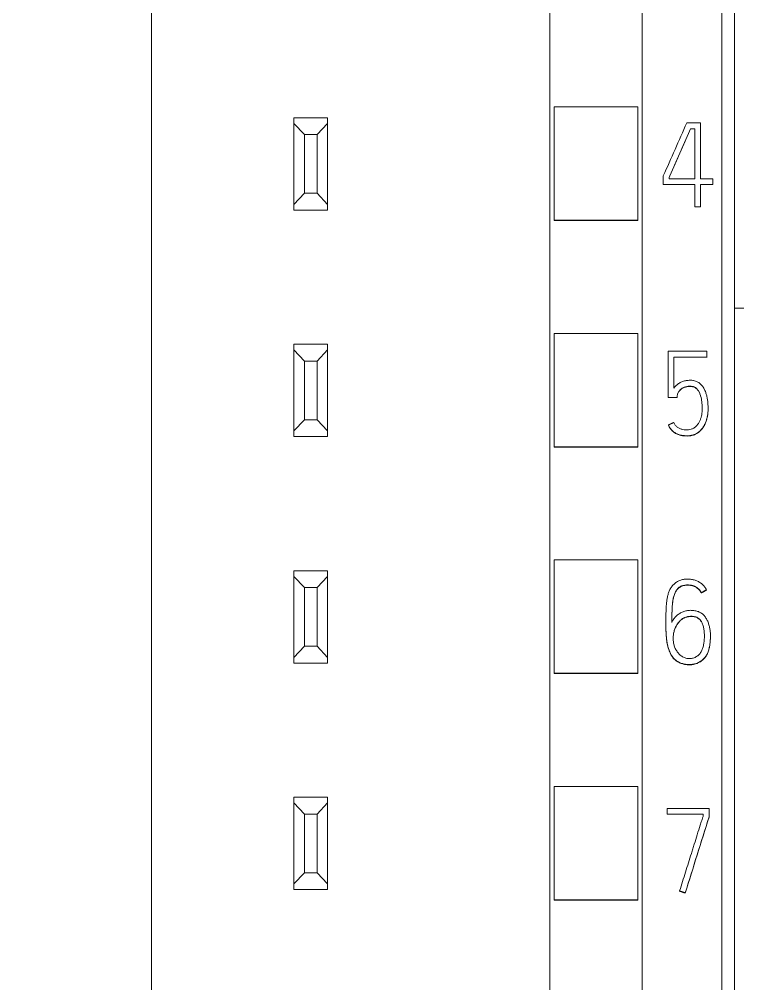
# Model space of a CAD drawing. Header units: millimetres. Extents: x 41350 to 54029, y 25852 to 34717.
# Drawn here: x 46964.97 to 46982.1, y 33455.45 to 33478.45 of the extents above; entities that cross this region are included whole.
import ezdxf

# ---------------------------------------------------------------- set-up
doc = ezdxf.new("R2010")
doc.units = ezdxf.units.MM
doc.set_wipeout_variables(frame=1)
doc.layers.add('! NO PLOT !', color=7, linetype='Continuous', true_color=0xff75dd, plot=False)
doc.layers.add('004-PI-DIN Šina', color=3, linetype='Continuous')
doc.layers.add('SI-ORMAR-Oprema', color=30, linetype='Continuous', lineweight=5)

# ---------------------------------------------------------------- blocks, each defined once
blk = doc.blocks.new('*U554')
at = {"layer": '004-PI-DIN Šina'}
for p, q in [((-146.3, -23.3), (-146.3, 15.7)), ((-214.3, -25.3), (-148.3, -25.3))]:
    blk.add_line(p, q, dxfattribs=at)
blk.add_arc((-148.3, -23.3), 2, 270, 0, dxfattribs=at)
blk = doc.blocks.new('6ES7521-1BL00-0AB0')
at = {"layer": 'SI-ORMAR-Oprema'}
for p, q in [((-29.725, -3.719), (-29.725, -41.071)), ((-18.125, -7.528), (-18.125, -41.098)), ((-26.525, -7.846), (-26.525, -37.796)), ((-22.175, -37.796), (-22.175, -7.846)), ((-25.6, -21.659), (-25.6, -20.684)), ((-25.6, -20.684), (-24.9, -20.684)), ((-24.9, -20.684), (-24.9, -21.659)), ((-23.8, -21.659), (-23.8, -20.684)), ((-23.8, -20.684), (-23.1, -20.684)), ((-23.1, -20.684), (-23.1, -21.659)), ((-24.9, -21.659), (-25.6, -21.659)), ((-23.1, -21.659), (-23.8, -21.659)), ((-25.6, -23.159), (-25.6, -22.184)), ((-25.6, -22.184), (-24.9, -22.184)), ((-24.9, -22.184), (-24.9, -23.159)), ((-23.8, -22.184), (-23.1, -22.184)), ((-23.8, -23.159), (-23.8, -22.184)), ((-23.1, -22.184), (-23.1, -23.159)), ((-24.9, -23.159), (-25.6, -23.159)), ((-23.1, -23.159), (-23.8, -23.159)), ((-25.6, -24.659), (-25.6, -23.684)), ((-25.6, -23.684), (-24.9, -23.684)), ((-24.9, -23.684), (-24.9, -24.659)), ((-23.8, -24.659), (-23.8, -23.684)), ((-23.8, -23.684), (-23.1, -23.684)), ((-23.1, -23.684), (-23.1, -24.659)), ((-24.9, -24.659), (-25.6, -24.659)), ((-23.1, -24.659), (-23.8, -24.659)), ((-25.6, -26.159), (-25.6, -25.184)), ((-25.6, -25.184), (-24.9, -25.184)), ((-24.9, -25.184), (-24.9, -26.159)), ((-23.8, -25.184), (-23.1, -25.184)), ((-23.8, -26.159), (-23.8, -25.184)), ((-23.1, -25.184), (-23.1, -26.159)), ((-24.9, -26.159), (-25.6, -26.159)), ((-23.1, -26.159), (-23.8, -26.159)), ((-25.6, -27.659), (-25.6, -26.684)), ((-25.6, -26.684), (-24.9, -26.684)), ((-24.9, -26.684), (-24.9, -27.659)), ((-23.8, -27.659), (-23.8, -26.684)), ((-23.8, -26.684), (-23.1, -26.684)), ((-23.1, -26.684), (-23.1, -27.659)), ((-24.9, -27.659), (-25.6, -27.659)), ((-23.1, -27.659), (-23.8, -27.659)), ((-25.6, -29.159), (-25.6, -28.184)), ((-25.6, -28.184), (-24.9, -28.184)), ((-24.9, -28.184), (-24.9, -29.159)), ((-23.8, -29.159), (-23.8, -28.184)), ((-23.8, -28.184), (-23.1, -28.184)), ((-23.1, -28.184), (-23.1, -29.159)), ((-24.9, -29.159), (-25.6, -29.159)), ((-23.1, -29.159), (-23.8, -29.159)), ((-25.6, -29.684), (-24.9, -29.684)), ((-25.6, -30.659), (-25.6, -29.684)), ((-24.9, -29.684), (-24.9, -30.659)), ((-23.8, -30.659), (-23.8, -29.684)), ((-23.8, -29.684), (-23.1, -29.684)), ((-23.1, -29.684), (-23.1, -30.659)), ((-24.9, -30.659), (-25.6, -30.659)), ((-23.1, -30.659), (-23.8, -30.659)), ((-25.6, -32.159), (-25.6, -31.184)), ((-25.6, -31.184), (-24.9, -31.184)), ((-24.9, -31.184), (-24.9, -32.159)), ((-23.8, -31.184), (-23.1, -31.184)), ((-23.8, -32.159), (-23.8, -31.184)), ((-23.1, -31.184), (-23.1, -32.159)), ((-24.9, -32.159), (-25.6, -32.159)), ((-23.1, -32.159), (-23.8, -32.159)), ((-25.6, -33.659), (-25.6, -32.684)), ((-25.6, -32.684), (-24.9, -32.684)), ((-24.9, -32.684), (-24.9, -33.659)), ((-23.8, -33.659), (-23.8, -32.684)), ((-23.8, -32.684), (-23.1, -32.684)), ((-23.1, -32.684), (-23.1, -33.659)), ((-24.9, -33.659), (-25.6, -33.659)), ((-23.1, -33.659), (-23.8, -33.659)), ((-25.6, -35.159), (-25.6, -34.184)), ((-25.6, -34.184), (-24.9, -34.184)), ((-24.9, -34.184), (-24.9, -35.159)), ((-23.8, -34.184), (-23.1, -34.184)), ((-23.8, -35.159), (-23.8, -34.184)), ((-23.1, -34.184), (-23.1, -35.159)), ((-24.9, -35.159), (-25.6, -35.159)), ((-23.1, -35.159), (-23.8, -35.159)), ((-25.6, -36.659), (-25.6, -35.684)), ((-25.6, -35.684), (-24.9, -35.684)), ((-24.9, -35.684), (-24.9, -36.659)), ((-23.8, -36.659), (-23.8, -35.684)), ((-23.8, -35.684), (-23.1, -35.684)), ((-23.1, -35.684), (-23.1, -36.659)), ((-24.9, -36.659), (-25.6, -36.659)), ((-23.1, -36.659), (-23.8, -36.659)), ((-26.525, -37.796), (-22.175, -37.796)), ((-20.774, -39.671), (-20.774, -38.086)), ((-20.774, -38.086), (-18.125, -38.086)), ((-20.774, -39.671), (-18.125, -39.671)), ((-20.774, -41.077), (-20.774, -39.671)), ((-29.725, -41.071), (-29.725, -41.131)), ((-20.774, -41.071), (-29.725, -41.071)), ((-29.725, -41.131), (-29.725, -42.471)), ((-20.774, -41.077), (-18.125, -41.077)), ((-24.399, -42.471), (-24.399, -42.584)), ((-24.107, -42.571), (-24.107, -42.471)), ((-23.819, -42.571), (-23.819, -42.471)), ((-23.738, -42.584), (-23.738, -42.471)), ((-23.534, -42.571), (-23.534, -42.471)), ((-23.006, -42.571), (-23.006, -42.471)), ((-22.985, -42.571), (-22.985, -42.471)), ((-22.821, -42.471), (-22.821, -42.584)), ((-22.272, -42.571), (-22.272, -42.471)), ((-22.226, -42.584), (-22.226, -42.471)), ((-22.063, -42.571), (-22.063, -42.471)), ((-21.911, -42.471), (-21.911, -42.584)), ((-21.705, -42.571), (-21.705, -42.471)), ((-21.451, -42.571), (-21.451, -42.471)), ((-21.346, -42.571), (-21.346, -42.471)), ((-20.959, -42.571), (-20.959, -42.471)), ((-20.833, -42.584), (-20.833, -42.471)), ((-20.637, -42.571), (-20.637, -42.471)), ((-20.259, -42.571), (-20.259, -42.471)), ((-19.915, -42.571), (-19.915, -42.471)), ((-18.933, -42.571), (-18.933, -42.471)), ((-18.89, -42.584), (-18.89, -42.471)), ((-18.759, -42.571), (-18.759, -42.471)), ((-18.682, -42.571), (-18.682, -42.471)), ((-18.182, -42.571), (-18.182, -42.471)), ((-17.845, -42.571), (-17.845, -42.471)), ((-21.911, -42.571), (-21.705, -42.571)), ((-21.451, -42.571), (-21.705, -42.571)), ((-21.346, -42.571), (-21.451, -42.571)), ((-20.959, -42.571), (-21.346, -42.571)), ((-20.959, -42.571), (-20.833, -42.571)), ((-20.259, -42.571), (-20.637, -42.571)), ((-20.586, -42.584), (-20.586, -42.571)), ((-20.409, -42.571), (-20.409, -42.584)), ((-18.933, -42.571), (-19.915, -42.571)), ((-19.749, -42.584), (-19.749, -42.571)), ((-19.578, -42.571), (-19.578, -42.584)), ((-18.182, -42.571), (-18.682, -42.571)), ((-18.296, -42.571), (-18.296, -42.584)), ((-17.845, -42.571), (-18.182, -42.571)), ((-17.607, -42.584), (-17.607, -42.571))]:
    blk.add_line(p, q, dxfattribs=at)
for points, knots in [([(-23.825, -27.311), (-23.823, -27.311), (-23.821, -27.311), (-23.819, -27.311), (-23.855, -27.311), (-23.877, -27.311), (-23.969, -27.311), (-24.043, -27.311), (-24.107, -27.311), (-24.195, -27.311), (-24.265, -27.311), (-24.372, -27.311), (-24.399, -27.311), (-24.399, -27.311), (-24.376, -27.311), (-24.276, -27.311), (-24.189, -27.311), (-23.971, -27.311), (-23.892, -27.311), (-23.769, -27.311), (-23.738, -27.311), (-23.738, -27.311), (-23.78, -27.311), (-23.914, -27.311), (-23.97, -27.311), (-24.132, -27.311), (-24.212, -27.311), (-24.273, -27.311), (-24.261, -27.311), (-24.232, -27.311), (-24.12, -27.311), (-24.02, -27.311), (-23.87, -27.311), (-23.85, -27.311), (-23.825, -27.311)], [0, 0, 0, 0, 0.010991, 0.010991, 0.010991, 0.018587, 0.018587, 0.105127, 0.105127, 0.105127, 0.18587, 0.18587, 0.273503, 0.273503, 0.346938, 0.346938, 0.435628, 0.435628, 0.506463, 0.506463, 0.57745, 0.57745, 0.665184, 0.665184, 0.717801, 0.717801, 0.802348, 0.802348, 0.802348, 0.876554, 0.876554, 0.987962, 0.987962, 1, 1, 1, 1]), ([(-24.218, -27.311), (-24.178, -27.311), (-24.126, -27.311), (-23.999, -27.311), (-23.948, -27.311), (-23.909, -27.311), (-23.873, -27.311), (-23.855, -27.311), (-23.855, -27.311), (-23.874, -27.311), (-23.913, -27.311), (-23.951, -27.311), (-24.002, -27.311), (-24.129, -27.311), (-24.18, -27.311), (-24.257, -27.311), (-24.276, -27.311), (-24.276, -27.311), (-24.257, -27.311), (-24.218, -27.311)], [0, 0, 0, 0, 0.125796, 0.125796, 0.249003, 0.249003, 0.249003, 0.378129, 0.378129, 0.509197, 0.509197, 0.509197, 0.63137, 0.63137, 0.755597, 0.755597, 0.879854, 0.879854, 1, 1, 1, 1]), ([(-23.534, -27.311), (-23.534, -27.311), (-23.534, -27.311), (-23.534, -27.311), (-23.351, -27.311), (-23.168, -27.311), (-22.985, -27.311), (-22.985, -27.311), (-22.985, -27.311), (-22.985, -27.311), (-23.13, -27.311), (-23.274, -27.311), (-23.419, -27.311), (-23.419, -27.311), (-23.419, -27.311), (-23.419, -27.311), (-23.288, -27.311), (-23.157, -27.311), (-23.027, -27.311), (-23.027, -27.311), (-23.027, -27.311), (-23.027, -27.311), (-23.157, -27.311), (-23.288, -27.311), (-23.419, -27.311), (-23.419, -27.311), (-23.419, -27.311), (-23.419, -27.311), (-23.281, -27.311), (-23.144, -27.311), (-23.006, -27.311), (-23.006, -27.311), (-23.006, -27.311), (-23.006, -27.311), (-23.182, -27.311), (-23.358, -27.311), (-23.534, -27.311)], [0, 0, 0, 0, 0.21251, 0.21251, 0.21251, 0.329171, 0.329171, 0.329171, 0.349421, 0.349421, 0.349421, 0.441501, 0.441501, 0.441501, 0.5189, 0.5189, 0.5189, 0.602149, 0.602149, 0.602149, 0.622398, 0.622398, 0.622398, 0.705647, 0.705647, 0.705647, 0.780009, 0.780009, 0.780009, 0.867589, 0.867589, 0.867589, 0.887839, 0.887839, 0.887839, 1, 1, 1, 1]), ([(-22.797, -27.311), (-22.802, -27.311), (-22.807, -27.311), (-22.812, -27.311), (-22.718, -27.311), (-22.634, -27.311), (-22.459, -27.311), (-22.379, -27.311), (-22.257, -27.311), (-22.226, -27.311), (-22.226, -27.311), (-22.252, -27.311), (-22.326, -27.311), (-22.352, -27.311), (-22.38, -27.311), (-22.409, -27.311), (-22.45, -27.311), (-22.579, -27.311), (-22.629, -27.311), (-22.685, -27.311), (-22.699, -27.311), (-22.699, -27.311), (-22.68, -27.311), (-22.607, -27.311), (-22.562, -27.311), (-22.441, -27.311), (-22.37, -27.311), (-22.296, -27.311), (-22.288, -27.311), (-22.28, -27.311), (-22.272, -27.311), (-22.363, -27.311), (-22.442, -27.311), (-22.56, -27.311), (-22.607, -27.311), (-22.702, -27.311), (-22.74, -27.311), (-22.804, -27.311), (-22.821, -27.311), (-22.821, -27.311), (-22.796, -27.311), (-22.745, -27.311), (-22.725, -27.311), (-22.703, -27.311), (-22.653, -27.311), (-22.611, -27.311), (-22.471, -27.311), (-22.418, -27.311), (-22.393, -27.311), (-22.363, -27.311), (-22.348, -27.311), (-22.348, -27.311), (-22.366, -27.311), (-22.439, -27.311), (-22.489, -27.311), (-22.624, -27.311), (-22.706, -27.311), (-22.797, -27.311)], [0, 0, 0, 0, 0.016409, 0.016409, 0.016409, 0.058225, 0.058225, 0.111721, 0.111721, 0.167922, 0.167922, 0.218101, 0.218101, 0.238646, 0.238646, 0.238646, 0.267196, 0.267196, 0.3048, 0.3048, 0.342404, 0.342404, 0.386356, 0.386356, 0.429009, 0.429009, 0.484244, 0.484244, 0.484244, 0.508937, 0.508937, 0.508937, 0.565074, 0.565074, 0.607508, 0.607508, 0.654788, 0.654788, 0.718615, 0.718615, 0.789618, 0.789618, 0.789618, 0.810403, 0.810403, 0.831095, 0.831095, 0.860135, 0.860135, 0.860135, 0.891325, 0.891325, 0.924863, 0.924863, 0.960516, 0.960516, 1, 1, 1, 1]), ([(-21.974, -27.311), (-21.932, -27.311), (-21.89, -27.311), (-21.847, -27.311), (-21.703, -27.311), (-21.558, -27.311), (-21.413, -27.311), (-21.413, -27.311), (-21.413, -27.311), (-21.413, -27.311), (-21.63, -27.311), (-21.846, -27.311), (-22.063, -27.311), (-22.063, -27.311), (-22.063, -27.311), (-22.063, -27.311), (-21.886, -27.311), (-21.709, -27.311), (-21.532, -27.311), (-21.679, -27.311), (-21.827, -27.311), (-21.974, -27.311)], [0, 0, 0, 0, 0.036215, 0.036215, 0.036215, 0.322246, 0.322246, 0.322246, 0.349407, 0.349407, 0.349407, 0.534482, 0.534482, 0.534482, 0.561643, 0.561643, 0.561643, 0.712917, 0.712917, 0.712917, 1, 1, 1, 1]), ([(-21.169, -27.311), (-21.183, -27.311), (-21.197, -27.311), (-21.212, -27.311), (-21.125, -27.311), (-21.037, -27.311), (-20.851, -27.311), (-20.768, -27.311), (-20.703, -27.311), (-20.625, -27.311), (-20.586, -27.311), (-20.586, -27.311), (-20.617, -27.311), (-20.736, -27.311), (-20.813, -27.311), (-20.96, -27.311), (-21.012, -27.311), (-21.068, -27.311), (-21.064, -27.311), (-21.06, -27.311), (-21.056, -27.311), (-20.914, -27.311), (-20.771, -27.311), (-20.629, -27.311), (-20.629, -27.311), (-20.629, -27.311), (-20.629, -27.311), (-20.809, -27.311), (-20.989, -27.311), (-21.169, -27.311), (-21.174, -27.311), (-21.179, -27.311), (-21.184, -27.311), (-21.09, -27.311), (-21.005, -27.311), (-20.855, -27.311), (-20.798, -27.311), (-20.722, -27.311), (-20.703, -27.311), (-20.703, -27.311), (-20.725, -27.311), (-20.768, -27.311), (-20.815, -27.311), (-20.876, -27.311), (-21.021, -27.311), (-21.093, -27.311), (-21.169, -27.311)], [0, 0, 0, 0, 0.020196, 0.020196, 0.020196, 0.073566, 0.073566, 0.134214, 0.134214, 0.134214, 0.195453, 0.195453, 0.251514, 0.251514, 0.303335, 0.303335, 0.329668, 0.329668, 0.329668, 0.389918, 0.389918, 0.389918, 0.477765, 0.477765, 0.477765, 0.497395, 0.497395, 0.497395, 0.608635, 0.608635, 0.608635, 0.713812, 0.713812, 0.713812, 0.768046, 0.768046, 0.819122, 0.819122, 0.864375, 0.864375, 0.916877, 0.916877, 0.916877, 0.960794, 0.960794, 1, 1, 1, 1]), ([(-20.323, -27.311), (-20.324, -27.311), (-20.326, -27.311), (-20.328, -27.311), (-20.295, -27.311), (-20.274, -27.311), (-20.179, -27.311), (-20.105, -27.311), (-19.952, -27.311), (-19.883, -27.311), (-19.776, -27.311), (-19.749, -27.311), (-19.749, -27.311), (-19.79, -27.311), (-19.928, -27.311), (-19.997, -27.311), (-20.176, -27.311), (-20.255, -27.311), (-20.379, -27.311), (-20.409, -27.311), (-20.409, -27.311), (-20.367, -27.311), (-20.233, -27.311), (-20.177, -27.311), (-20.016, -27.311), (-19.936, -27.311), (-19.874, -27.311), (-19.887, -27.311), (-19.916, -27.311), (-20.028, -27.311), (-20.128, -27.311), (-20.279, -27.311), (-20.299, -27.311), (-20.323, -27.311)], [0, 0, 0, 0, 0.010188, 0.010188, 0.010188, 0.017208, 0.017208, 0.074632, 0.074632, 0.154044, 0.154044, 0.239952, 0.239952, 0.340578, 0.340578, 0.405729, 0.405729, 0.481946, 0.481946, 0.558492, 0.558492, 0.652891, 0.652891, 0.709724, 0.709724, 0.800802, 0.800802, 0.800802, 0.87479, 0.87479, 0.986381, 0.986381, 1, 1, 1, 1]), ([(-20.234, -27.311), (-20.196, -27.311), (-20.145, -27.311), (-20.019, -27.311), (-19.968, -27.311), (-19.891, -27.311), (-19.871, -27.311), (-19.871, -27.311), (-19.891, -27.311), (-19.969, -27.311), (-20.022, -27.311), (-20.149, -27.311), (-20.2, -27.311), (-20.274, -27.311), (-20.292, -27.311), (-20.292, -27.311), (-20.273, -27.311), (-20.234, -27.311)], [0, 0, 0, 0, 0.129265, 0.129265, 0.259625, 0.259625, 0.387846, 0.387846, 0.510472, 0.510472, 0.636446, 0.636446, 0.760864, 0.760864, 0.878421, 0.878421, 1, 1, 1, 1]), ([(-18.974, -27.311), (-19.032, -27.311), (-19.118, -27.311), (-19.463, -27.311), (-19.578, -27.311), (-19.578, -27.311), (-19.55, -27.311), (-19.437, -27.311), (-19.35, -27.311), (-19.105, -27.311), (-19.012, -27.311), (-18.911, -27.311), (-18.89, -27.311), (-18.89, -27.311), (-18.918, -27.311), (-18.974, -27.311)], [0, 0, 0, 0, 0.124815, 0.124815, 0.371879, 0.371879, 0.499452, 0.499452, 0.627025, 0.627025, 0.768837, 0.768837, 0.877113, 0.877113, 1, 1, 1, 1]), ([(-19.421, -27.311), (-19.384, -27.311), (-19.322, -27.311), (-19.153, -27.311), (-19.094, -27.311), (-19.024, -27.311), (-19.007, -27.311), (-19.007, -27.311), (-19.02, -27.311), (-19.084, -27.311), (-19.146, -27.311), (-19.315, -27.311), (-19.374, -27.311), (-19.444, -27.311), (-19.461, -27.311), (-19.461, -27.311), (-19.448, -27.311), (-19.421, -27.311)], [0, 0, 0, 0, 0.148649, 0.148649, 0.283946, 0.283946, 0.397779, 0.397779, 0.501147, 0.501147, 0.64939, 0.64939, 0.785131, 0.785131, 0.900096, 0.900096, 1, 1, 1, 1]), ([(-18.759, -27.311), (-18.759, -27.311), (-18.759, -27.311), (-18.759, -27.311), (-18.648, -27.311), (-18.537, -27.311), (-18.425, -27.311), (-18.425, -27.311), (-18.425, -27.311), (-18.426, -27.311), (-18.537, -27.311), (-18.648, -27.311), (-18.759, -27.311)], [0, 0, 0, 0, 0.104454, 0.104454, 0.104454, 0.5, 0.5, 0.5, 0.604454, 0.604454, 0.604454, 1, 1, 1, 1]), ([(-17.692, -27.311), (-17.749, -27.311), (-17.835, -27.311), (-18.181, -27.311), (-18.296, -27.311), (-18.296, -27.311), (-18.267, -27.311), (-18.154, -27.311), (-18.068, -27.311), (-17.823, -27.311), (-17.729, -27.311), (-17.629, -27.311), (-17.607, -27.311), (-17.607, -27.311), (-17.636, -27.311), (-17.692, -27.311)], [0, 0, 0, 0, 0.124815, 0.124815, 0.371879, 0.371879, 0.499452, 0.499452, 0.627025, 0.627025, 0.768837, 0.768837, 0.877113, 0.877113, 1, 1, 1, 1]), ([(-18.139, -27.311), (-18.102, -27.311), (-18.04, -27.311), (-17.871, -27.311), (-17.811, -27.311), (-17.741, -27.311), (-17.725, -27.311), (-17.725, -27.311), (-17.738, -27.311), (-17.802, -27.311), (-17.864, -27.311), (-18.032, -27.311), (-18.091, -27.311), (-18.162, -27.311), (-18.178, -27.311), (-18.178, -27.311), (-18.165, -27.311), (-18.139, -27.311)], [0, 0, 0, 0, 0.148649, 0.148649, 0.283946, 0.283946, 0.397779, 0.397779, 0.501147, 0.501147, 0.64939, 0.64939, 0.785131, 0.785131, 0.900096, 0.900096, 1, 1, 1, 1]), ([(-24.107, -42.571), (-24.195, -42.571), (-24.265, -42.571), (-24.372, -42.571), (-24.399, -42.571), (-24.399, -42.571)], [0, 0, 0, 0, 0.479581, 0.479581, 1, 1, 1, 1]), ([(-23.819, -42.571), (-23.855, -42.571), (-23.877, -42.571), (-23.969, -42.571), (-24.043, -42.571), (-24.107, -42.571)], [0, 0, 0, 0, 0.080692, 0.080692, 1, 1, 1, 1]), ([(-22.272, -42.571), (-22.363, -42.571), (-22.442, -42.571), (-22.56, -42.571), (-22.607, -42.571), (-22.702, -42.571), (-22.74, -42.571), (-22.804, -42.571), (-22.821, -42.571), (-22.821, -42.571)], [0, 0, 0, 0, 0.267745, 0.267745, 0.470136, 0.470136, 0.695642, 0.695642, 1, 1, 1, 1]), ([(-19.915, -42.571), (-19.962, -42.571), (-20.017, -42.571), (-20.154, -42.571), (-20.219, -42.571), (-20.272, -42.571)], [0, 0, 0, 0, 0.456735, 0.456735, 1, 1, 1, 1])]:
    blk.add_open_spline(points, degree=3, knots=knots, dxfattribs=at)
for points in [[(-23.006, -42.571), (-23.182, -42.571), (-23.358, -42.571), (-23.534, -42.571)], [(-22.985, -42.571), (-22.992, -42.571), (-22.999, -42.571), (-23.006, -42.571)], [(-21.956, -42.571), (-21.992, -42.571), (-22.027, -42.571), (-22.063, -42.571)], [(-20.637, -42.571), (-20.696, -42.571), (-20.755, -42.571), (-20.815, -42.571)], [(-18.682, -42.571), (-18.708, -42.571), (-18.734, -42.571), (-18.759, -42.571)]]:
    blk.add_open_spline(points, degree=3, dxfattribs=at)
blk.add_wipeout([(-17.4, 69.029), (17.4, 69.029), (17.4, -77.971), (-17.4, -77.971)]).dxf.layer = 'SI-ORMAR-Oprema'
blk.add_wipeout([(-17.4, 69.029), (17.4, 69.029), (17.4, -77.971), (-17.4, -77.971)]).dxf.layer = 'SI-ORMAR-Oprema'
for p, q in [((-17.4, 56.709), (-17.4, -56.709)), ((17.4, 56.709), (17.4, -56.709)), ((13, -54.387), (13, 54.429)), ((3.5, 49.229), (3.5, -51.671)), ((15.2, -10.221), (15.2, -74.176)), ((17.1, -10.221), (17.1, -74.176)), ((13.1, -25.21), (13.1, -22.509)), ((13.1, -22.509), (15.1, -22.509)), ((15.1, -25.21), (15.1, -22.509)), ((6.9, -22.771), (7.7, -22.771)), ((6.9, -22.905), (6.9, -22.771)), ((6.9, -24.838), (6.9, -22.905)), ((7.15, -23.171), (6.9, -22.905)), ((7.7, -22.905), (7.45, -23.171)), ((7.7, -22.771), (7.7, -22.905)), ((7.7, -22.905), (7.7, -24.838)), ((16.266, -22.893), (16.596, -22.893)), ((16.596, -22.893), (16.596, -24.224)), ((7.15, -23.171), (7.15, -24.571)), ((7.45, -23.171), (7.15, -23.171)), ((7.45, -24.571), (7.45, -23.171)), ((16.454, -23.032), (16.357, -23.032)), ((16.454, -24.224), (16.454, -23.032)), ((15.705, -24.363), (15.705, -24.158)), ((16.454, -24.363), (15.705, -24.363)), ((15.844, -24.188), (15.844, -24.224)), ((15.844, -24.224), (16.454, -24.224)), ((16.454, -24.892), (16.454, -24.363)), ((16.596, -24.224), (16.89, -24.224)), ((16.596, -24.363), (16.596, -24.892)), ((16.89, -24.363), (16.596, -24.363)), ((16.89, -24.224), (16.89, -24.363)), ((6.9, -24.838), (7.15, -24.571)), ((7.15, -24.571), (7.45, -24.571)), ((7.45, -24.571), (7.7, -24.838)), ((6.9, -24.971), (6.9, -24.838)), ((7.7, -24.971), (6.9, -24.971)), ((7.7, -24.838), (7.7, -24.971)), ((16.596, -24.892), (16.454, -24.892)), ((13.1, -25.222), (13.1, -25.21)), ((13.1, -25.21), (15.1, -25.21)), ((13.1, -25.222), (15.1, -25.222)), ((15.1, -25.222), (15.1, -25.21)), ((13.1, -30.612), (13.1, -27.911)), ((13.1, -27.911), (15.1, -27.911)), ((15.1, -30.612), (15.1, -27.911)), ((6.9, -28.171), (7.7, -28.171)), ((6.9, -28.305), (6.9, -28.171)), ((7.7, -28.171), (7.7, -28.305)), ((6.9, -30.238), (6.9, -28.305)), ((7.15, -28.571), (6.9, -28.305)), ((7.7, -28.305), (7.45, -28.571)), ((7.7, -28.305), (7.7, -30.238)), ((15.822, -28.338), (15.822, -29.437)), ((16.745, -28.338), (15.822, -28.338)), ((15.96, -29.215), (15.96, -28.477)), ((15.96, -28.477), (16.745, -28.477)), ((16.745, -28.477), (16.745, -28.338)), ((16.745, -28.477), (16.745, -28.483)), ((7.15, -28.571), (7.15, -29.971)), ((7.45, -28.571), (7.15, -28.571)), ((7.45, -29.971), (7.45, -28.571)), ((15.822, -29.437), (15.822, -29.443)), ((15.822, -29.437), (16.033, -29.437)), ((16.033, -29.437), (16.033, -29.443)), ((16.773, -29.702), (16.773, -29.696)), ((6.9, -30.238), (7.15, -29.971)), ((7.15, -29.971), (7.45, -29.971)), ((7.45, -29.971), (7.7, -30.238)), ((15.827, -30.094), (15.827, -30.1)), ((6.9, -30.371), (6.9, -30.238)), ((7.7, -30.238), (7.7, -30.371)), ((7.7, -30.371), (6.9, -30.371)), ((13.1, -30.622), (13.1, -30.612)), ((13.1, -30.612), (15.1, -30.612)), ((13.1, -30.622), (15.1, -30.622)), ((15.1, -30.622), (15.1, -30.612)), ((13.1, -36.014), (13.1, -33.312)), ((13.1, -33.312), (15.1, -33.312)), ((15.1, -36.014), (15.1, -33.312)), ((6.9, -33.571), (7.7, -33.571)), ((6.9, -33.705), (6.9, -33.571)), ((7.7, -33.571), (7.7, -33.705)), ((6.9, -35.638), (6.9, -33.705)), ((7.15, -33.971), (6.9, -33.705)), ((7.7, -33.705), (7.45, -33.971)), ((7.7, -33.705), (7.7, -35.638)), ((7.45, -33.971), (7.15, -33.971)), ((7.15, -33.971), (7.15, -35.371)), ((7.45, -35.371), (7.45, -33.971)), ((16.739, -34.026), (16.739, -34.032)), ((16.611, -34.093), (16.611, -34.099)), ((15.767, -34.833), (15.767, -34.839)), ((16.83, -35.133), (16.83, -35.126)), ((6.9, -35.638), (7.15, -35.371)), ((7.15, -35.371), (7.45, -35.371)), ((7.45, -35.371), (7.7, -35.638)), ((6.9, -35.771), (6.9, -35.638)), ((7.7, -35.638), (7.7, -35.771)), ((7.7, -35.771), (6.9, -35.771)), ((13.1, -36.022), (13.1, -36.014)), ((13.1, -36.014), (15.1, -36.014)), ((13.1, -36.022), (15.1, -36.022)), ((15.1, -36.022), (15.1, -36.014)), ((13.1, -41.415), (13.1, -38.714)), ((13.1, -38.714), (15.1, -38.714)), ((15.1, -41.415), (15.1, -38.714)), ((6.9, -38.971), (7.7, -38.971)), ((6.9, -39.105), (6.9, -38.971)), ((7.7, -38.971), (7.7, -39.105)), ((7.15, -39.371), (6.9, -39.105)), ((6.9, -41.038), (6.9, -39.105)), ((7.7, -39.105), (7.45, -39.371)), ((7.7, -39.105), (7.7, -41.038)), ((15.798, -39.378), (15.798, -39.237)), ((15.798, -39.237), (16.797, -39.237)), ((16.797, -39.237), (16.797, -39.44)), ((7.45, -39.371), (7.15, -39.371)), ((7.15, -39.371), (7.15, -40.771)), ((7.45, -40.771), (7.45, -39.371)), ((16.658, -39.378), (15.798, -39.378)), ((16.658, -39.417), (16.658, -39.378)), ((16.797, -39.44), (16.797, -39.446)), ((6.9, -41.038), (7.15, -40.771)), ((7.15, -40.771), (7.45, -40.771)), ((7.45, -40.771), (7.7, -41.038)), ((-17.4, -41.131), (-29.725, -41.131)), ((-17.4, -41.098), (-18.125, -41.098)), ((6.9, -41.171), (6.9, -41.038)), ((7.7, -41.038), (7.7, -41.171)), ((7.7, -41.171), (6.9, -41.171)), ((16.095, -41.205), (16.095, -41.211)), ((16.228, -41.249), (16.228, -41.255)), ((13.1, -41.422), (13.1, -41.415)), ((13.1, -41.415), (15.1, -41.415)), ((13.1, -41.422), (15.1, -41.422)), ((15.1, -41.422), (15.1, -41.415)), ((-17.4, -42.471), (-29.725, -42.471)), ((-17.508, -42.571), (-17.508, -42.471)), ((-17.508, -42.571), (-17.845, -42.571)), ((-17.4, -42.571), (-17.508, -42.571))]:
    blk.add_line(p, q, dxfattribs=at)
for centre, major_axis, ratio, start_param, end_param in [((25.927, -62.828), (441.664, 998.306), 0.022905, 1.540918, 1.542185), ((29.01, -63.198), (315.562, 1005.234), 0.017816, 1.552753, 1.554553), ((28.841, -62.882), (313.38, 998.269), 0.017694, 1.552872, 1.554685)]:
    blk.add_ellipse(centre, major_axis=major_axis, ratio=ratio, start_param=start_param, end_param=end_param, dxfattribs=at)
for points, knots in [([(16.357, -23.032), (16.347, -23.056), (16.336, -23.08), (16.315, -23.129), (16.304, -23.153), (16.272, -23.225), (16.251, -23.273), (16.209, -23.37), (16.188, -23.418), (16.145, -23.514), (16.123, -23.563), (16.08, -23.659), (16.059, -23.707), (16.016, -23.803), (15.995, -23.851), (15.952, -23.948), (15.931, -23.996), (15.898, -24.068), (15.887, -24.092), (15.871, -24.128), (15.866, -24.14), (15.855, -24.164), (15.85, -24.176), (15.844, -24.188)], [0, 0, 0, 0, 0.0625, 0.0625, 0.125, 0.125, 0.25, 0.25, 0.375, 0.375, 0.5, 0.5, 0.625, 0.625, 0.75, 0.75, 0.875, 0.875, 0.9375, 0.9375, 0.96875, 0.96875, 1, 1, 1, 1]), ([(15.844, -24.194), (15.85, -24.182), (15.855, -24.17), (15.866, -24.146), (15.871, -24.134), (15.887, -24.098), (15.898, -24.074), (15.931, -24.002), (15.952, -23.954), (15.995, -23.858), (16.016, -23.809), (16.059, -23.713), (16.08, -23.665), (16.123, -23.569), (16.145, -23.521), (16.188, -23.424), (16.209, -23.376), (16.251, -23.279), (16.272, -23.231), (16.304, -23.159), (16.315, -23.135), (16.336, -23.086), (16.347, -23.062), (16.357, -23.038)], [0, 0, 0, 0, 0.03125, 0.03125, 0.0625, 0.0625, 0.125, 0.125, 0.25, 0.25, 0.375, 0.375, 0.5, 0.5, 0.625, 0.625, 0.75, 0.75, 0.875, 0.875, 0.9375, 0.9375, 1, 1, 1, 1]), ([(-17.274, -27.311), (-17.15, -27.311), (-17.026, -27.311), (-16.902, -27.311), (-16.861, -27.311), (-16.82, -27.311), (-16.779, -27.311), (-16.737, -27.311), (-16.696, -27.311), (-16.654, -27.311), (-16.773, -27.311), (-16.893, -27.311), (-17.013, -27.311), (-17.061, -27.311), (-17.11, -27.311), (-17.159, -27.311), (-17.277, -27.311), (-17.396, -27.311), (-17.514, -27.311), (-17.475, -27.311), (-17.436, -27.311), (-17.397, -27.311), (-17.356, -27.311), (-17.315, -27.311), (-17.274, -27.311)], [0, 0, 0, 0, 0.102754, 0.102754, 0.102754, 0.205071, 0.205071, 0.205071, 0.239517, 0.239517, 0.239517, 0.532428, 0.532428, 0.532428, 0.572713, 0.572713, 0.572713, 0.865353, 0.865353, 0.865353, 0.897683, 0.897683, 0.897683, 1, 1, 1, 1]), ([(15.827, -30.094), (15.84, -30.12), (15.853, -30.146), (15.877, -30.182), (15.886, -30.194), (15.905, -30.216), (15.915, -30.226), (15.936, -30.246), (15.948, -30.255), (15.971, -30.272), (15.983, -30.28), (16.008, -30.295), (16.02, -30.302), (16.047, -30.315), (16.061, -30.32), (16.088, -30.329), (16.102, -30.333), (16.131, -30.34), (16.145, -30.343), (16.174, -30.347), (16.189, -30.348), (16.211, -30.349), (16.218, -30.35), (16.233, -30.351), (16.24, -30.351), (16.262, -30.352), (16.276, -30.352), (16.306, -30.351), (16.32, -30.35), (16.349, -30.347), (16.364, -30.344), (16.393, -30.338), (16.407, -30.334), (16.449, -30.321), (16.476, -30.309), (16.514, -30.287), (16.527, -30.279), (16.55, -30.262), (16.562, -30.253), (16.584, -30.234), (16.594, -30.223), (16.614, -30.202), (16.624, -30.19), (16.651, -30.155), (16.667, -30.131), (16.688, -30.092), (16.694, -30.079), (16.707, -30.053), (16.713, -30.039), (16.729, -29.998), (16.738, -29.97), (16.752, -29.914), (16.758, -29.885), (16.765, -29.842), (16.767, -29.828), (16.769, -29.799), (16.771, -29.784), (16.773, -29.74), (16.773, -29.711), (16.773, -29.652), (16.771, -29.594), (16.765, -29.536), (16.757, -29.478), (16.753, -29.449), (16.743, -29.406), (16.74, -29.392), (16.732, -29.363), (16.728, -29.349), (16.714, -29.307), (16.703, -29.28), (16.684, -29.24), (16.677, -29.227), (16.662, -29.202), (16.654, -29.19), (16.628, -29.154), (16.609, -29.132), (16.565, -29.093), (16.54, -29.077), (16.5, -29.057), (16.487, -29.051), (16.458, -29.042), (16.444, -29.039), (16.415, -29.033), (16.401, -29.031), (16.371, -29.029), (16.356, -29.029), (16.327, -29.029), (16.312, -29.03), (16.283, -29.032), (16.269, -29.034), (16.24, -29.038), (16.225, -29.041), (16.197, -29.049), (16.182, -29.053), (16.154, -29.062), (16.141, -29.068), (16.114, -29.08), (16.101, -29.087), (16.076, -29.103), (16.064, -29.111), (16.04, -29.129), (16.029, -29.138), (16.008, -29.158), (15.997, -29.169), (15.978, -29.191), (15.969, -29.202), (15.96, -29.215)], [0, 0, 0, 0, 0.03125, 0.03125, 0.046875, 0.046875, 0.0625, 0.0625, 0.078125, 0.078125, 0.09375, 0.09375, 0.109375, 0.109375, 0.125, 0.125, 0.140625, 0.140625, 0.15625, 0.15625, 0.171875, 0.171875, 0.179687, 0.179687, 0.1875, 0.1875, 0.203125, 0.203125, 0.21875, 0.21875, 0.234375, 0.234375, 0.25, 0.25, 0.28125, 0.28125, 0.296875, 0.296875, 0.3125, 0.3125, 0.328125, 0.328125, 0.34375, 0.34375, 0.375, 0.375, 0.390625, 0.390625, 0.40625, 0.40625, 0.4375, 0.4375, 0.46875, 0.46875, 0.484375, 0.484375, 0.5, 0.5, 0.53125, 0.53125, 0.5625, 0.59375, 0.59375, 0.625, 0.625, 0.640625, 0.640625, 0.65625, 0.65625, 0.6875, 0.6875, 0.703125, 0.703125, 0.71875, 0.71875, 0.75, 0.75, 0.78125, 0.78125, 0.796875, 0.796875, 0.8125, 0.8125, 0.828125, 0.828125, 0.84375, 0.84375, 0.859375, 0.859375, 0.875, 0.875, 0.890625, 0.890625, 0.90625, 0.90625, 0.921875, 0.921875, 0.9375, 0.9375, 0.953125, 0.953125, 0.96875, 0.96875, 0.984375, 0.984375, 1, 1, 1, 1]), ([(16.033, -29.437), (16.033, -29.413), (16.036, -29.39), (16.045, -29.357), (16.049, -29.346), (16.058, -29.325), (16.064, -29.315), (16.076, -29.295), (16.083, -29.286), (16.098, -29.268), (16.106, -29.26), (16.123, -29.244), (16.132, -29.237), (16.151, -29.223), (16.16, -29.217), (16.18, -29.206), (16.191, -29.2), (16.212, -29.191), (16.223, -29.188), (16.256, -29.178), (16.279, -29.173), (16.313, -29.171), (16.325, -29.17), (16.348, -29.17), (16.36, -29.171), (16.383, -29.173), (16.394, -29.175), (16.411, -29.178), (16.417, -29.18), (16.428, -29.183), (16.433, -29.185), (16.45, -29.191), (16.46, -29.196), (16.48, -29.208), (16.489, -29.215), (16.506, -29.23), (16.514, -29.239), (16.529, -29.257), (16.536, -29.266), (16.554, -29.296), (16.565, -29.316), (16.582, -29.359), (16.59, -29.381), (16.61, -29.447), (16.619, -29.492), (16.627, -29.56), (16.629, -29.583), (16.632, -29.629), (16.633, -29.652), (16.634, -29.721), (16.632, -29.767), (16.624, -29.835), (16.62, -29.858), (16.613, -29.892), (16.61, -29.903), (16.604, -29.925), (16.6, -29.936), (16.589, -29.969), (16.58, -29.991), (16.565, -30.022), (16.559, -30.032), (16.547, -30.052), (16.541, -30.062), (16.521, -30.09), (16.506, -30.107), (16.481, -30.132), (16.473, -30.139), (16.454, -30.154), (16.445, -30.161), (16.425, -30.173), (16.415, -30.178), (16.394, -30.188), (16.383, -30.192), (16.349, -30.202), (16.327, -30.206), (16.292, -30.209), (16.28, -30.21), (16.257, -30.211), (16.245, -30.211), (16.211, -30.21), (16.188, -30.207), (16.154, -30.2), (16.143, -30.197), (16.121, -30.19), (16.11, -30.186), (16.078, -30.171), (16.058, -30.159), (16.03, -30.138), (16.021, -30.13), (16.005, -30.114), (15.99, -30.096), (15.977, -30.077), (15.965, -30.057), (15.96, -30.046), (15.955, -30.036)], [0, 0, 0, 0, 0.03125, 0.03125, 0.046875, 0.046875, 0.0625, 0.0625, 0.078125, 0.078125, 0.09375, 0.09375, 0.109375, 0.109375, 0.125, 0.125, 0.140625, 0.140625, 0.15625, 0.15625, 0.1875, 0.1875, 0.203125, 0.203125, 0.21875, 0.21875, 0.234375, 0.234375, 0.242187, 0.242187, 0.25, 0.25, 0.265625, 0.265625, 0.28125, 0.28125, 0.296875, 0.296875, 0.3125, 0.3125, 0.34375, 0.34375, 0.375, 0.375, 0.4375, 0.4375, 0.46875, 0.46875, 0.5, 0.5, 0.5625, 0.5625, 0.59375, 0.59375, 0.609375, 0.609375, 0.625, 0.625, 0.65625, 0.65625, 0.671875, 0.671875, 0.6875, 0.6875, 0.71875, 0.71875, 0.734375, 0.734375, 0.75, 0.75, 0.765625, 0.765625, 0.78125, 0.78125, 0.8125, 0.8125, 0.828125, 0.828125, 0.84375, 0.84375, 0.875, 0.875, 0.890625, 0.890625, 0.90625, 0.90625, 0.9375, 0.9375, 0.953125, 0.953125, 0.96875, 0.984375, 0.984375, 1, 1, 1, 1]), ([(16.634, -29.7), (16.634, -29.694), (16.634, -29.688), (16.633, -29.659), (16.632, -29.637), (16.629, -29.591), (16.627, -29.568), (16.622, -29.523), (16.618, -29.5), (16.609, -29.454), (16.603, -29.432), (16.593, -29.399), (16.59, -29.388), (16.582, -29.366), (16.578, -29.355), (16.565, -29.323), (16.555, -29.302), (16.536, -29.273), (16.529, -29.264), (16.515, -29.245), (16.507, -29.237), (16.49, -29.221), (16.481, -29.214), (16.461, -29.202), (16.45, -29.197), (16.428, -29.189), (16.417, -29.186), (16.394, -29.181), (16.383, -29.179), (16.36, -29.177), (16.349, -29.176), (16.326, -29.176), (16.314, -29.177), (16.291, -29.179), (16.279, -29.18), (16.257, -29.184), (16.234, -29.19), (16.213, -29.197), (16.191, -29.206), (16.181, -29.211), (16.151, -29.229), (16.132, -29.242), (16.106, -29.265), (16.098, -29.274), (16.083, -29.291), (16.076, -29.301), (16.064, -29.32), (16.059, -29.33), (16.049, -29.352), (16.045, -29.363), (16.039, -29.385), (16.037, -29.396), (16.034, -29.419), (16.033, -29.431), (16.033, -29.443)], [0, 0, 0, 0, 0.015899, 0.015899, 0.077406, 0.077406, 0.138912, 0.138912, 0.200418, 0.200418, 0.261925, 0.261925, 0.292678, 0.292678, 0.323431, 0.323431, 0.384937, 0.384937, 0.41569, 0.41569, 0.446443, 0.446443, 0.477197, 0.477197, 0.50795, 0.50795, 0.538703, 0.538703, 0.569456, 0.569456, 0.600209, 0.600209, 0.630962, 0.630962, 0.661715, 0.661715, 0.692469, 0.723222, 0.723222, 0.753975, 0.753975, 0.815481, 0.815481, 0.846234, 0.846234, 0.876987, 0.876987, 0.907741, 0.907741, 0.938494, 0.938494, 0.969247, 0.969247, 1, 1, 1, 1]), ([(16.773, -29.702), (16.773, -29.723), (16.773, -29.745), (16.77, -29.795), (16.768, -29.824), (16.762, -29.867), (16.76, -29.882), (16.754, -29.911), (16.751, -29.925), (16.74, -29.968), (16.732, -29.996), (16.711, -30.051), (16.699, -30.078), (16.671, -30.13), (16.656, -30.155), (16.629, -30.19), (16.62, -30.201), (16.601, -30.223), (16.59, -30.234), (16.558, -30.264), (16.534, -30.281), (16.496, -30.304), (16.483, -30.31), (16.457, -30.323), (16.443, -30.329), (16.401, -30.343), (16.373, -30.35), (16.329, -30.356), (16.314, -30.357), (16.285, -30.358), (16.27, -30.358), (16.241, -30.357), (16.226, -30.356), (16.197, -30.355), (16.182, -30.354), (16.153, -30.35), (16.138, -30.348), (16.109, -30.341), (16.095, -30.337), (16.067, -30.328), (16.053, -30.323), (16.026, -30.311), (16.013, -30.305), (15.988, -30.29), (15.975, -30.281), (15.951, -30.264), (15.94, -30.255), (15.918, -30.235), (15.908, -30.225), (15.888, -30.203), (15.879, -30.191), (15.854, -30.154), (15.84, -30.127), (15.827, -30.1)], [0, 0, 0, 0, 0.044434, 0.044434, 0.104157, 0.104157, 0.134018, 0.134018, 0.16388, 0.16388, 0.223602, 0.223602, 0.283325, 0.283325, 0.343048, 0.343048, 0.37291, 0.37291, 0.402771, 0.402771, 0.462494, 0.462494, 0.492355, 0.492355, 0.522217, 0.522217, 0.58194, 0.58194, 0.611801, 0.611801, 0.641663, 0.641663, 0.671524, 0.671524, 0.701386, 0.701386, 0.731247, 0.731247, 0.761108, 0.761108, 0.79097, 0.79097, 0.820831, 0.820831, 0.850693, 0.850693, 0.880554, 0.880554, 0.910416, 0.910416, 0.940277, 0.940277, 1, 1, 1, 1]), ([(16.739, -34.026), (16.724, -34.001), (16.708, -33.977), (16.681, -33.943), (16.672, -33.932), (16.652, -33.91), (16.642, -33.9), (16.61, -33.871), (16.586, -33.854), (16.549, -33.832), (16.536, -33.825), (16.51, -33.813), (16.496, -33.808), (16.455, -33.794), (16.427, -33.787), (16.385, -33.779), (16.371, -33.777), (16.342, -33.773), (16.327, -33.772), (16.284, -33.77), (16.255, -33.77), (16.212, -33.774), (16.198, -33.775), (16.169, -33.78), (16.155, -33.783), (16.113, -33.795), (16.086, -33.805), (16.047, -33.825), (16.035, -33.832), (16.01, -33.848), (15.999, -33.857), (15.965, -33.884), (15.944, -33.904), (15.915, -33.937), (15.906, -33.948), (15.89, -33.972), (15.882, -33.984), (15.86, -34.022), (15.848, -34.048), (15.828, -34.102), (15.82, -34.13), (15.806, -34.186), (15.8, -34.214), (15.791, -34.27), (15.788, -34.299), (15.779, -34.384), (15.775, -34.442), (15.77, -34.557), (15.769, -34.614), (15.767, -34.787), (15.766, -34.902), (15.771, -35.046), (15.773, -35.074), (15.777, -35.132), (15.779, -35.16), (15.788, -35.246), (15.797, -35.302), (15.814, -35.373), (15.818, -35.387), (15.826, -35.415), (15.83, -35.429), (15.844, -35.47), (15.854, -35.497), (15.873, -35.536), (15.879, -35.549), (15.893, -35.575), (15.901, -35.587), (15.925, -35.624), (15.942, -35.646), (15.973, -35.678), (15.983, -35.688), (16.006, -35.706), (16.018, -35.715), (16.054, -35.739), (16.08, -35.752), (16.12, -35.769), (16.134, -35.774), (16.161, -35.783), (16.175, -35.787), (16.217, -35.798), (16.246, -35.803), (16.289, -35.807), (16.304, -35.807), (16.333, -35.808), (16.347, -35.807), (16.391, -35.804), (16.419, -35.8), (16.461, -35.79), (16.475, -35.786), (16.503, -35.776), (16.516, -35.771), (16.556, -35.753), (16.581, -35.739), (16.617, -35.714), (16.629, -35.705), (16.651, -35.687), (16.662, -35.677), (16.693, -35.646), (16.711, -35.624), (16.734, -35.587), (16.741, -35.574), (16.755, -35.548), (16.761, -35.535), (16.777, -35.495), (16.786, -35.467), (16.797, -35.425), (16.8, -35.411), (16.806, -35.383), (16.809, -35.368), (16.816, -35.325), (16.82, -35.297), (16.829, -35.211), (16.832, -35.153), (16.829, -35.067), (16.827, -35.038), (16.821, -34.981), (16.816, -34.952), (16.804, -34.895), (16.796, -34.866), (16.778, -34.811), (16.768, -34.783), (16.743, -34.73), (16.728, -34.705), (16.695, -34.657), (16.677, -34.635), (16.644, -34.605), (16.633, -34.595), (16.609, -34.578), (16.597, -34.571), (16.571, -34.557), (16.557, -34.551), (16.53, -34.541), (16.516, -34.536), (16.473, -34.525), (16.445, -34.52), (16.401, -34.515), (16.386, -34.515), (16.357, -34.514), (16.342, -34.514), (16.298, -34.517), (16.269, -34.521), (16.226, -34.531), (16.212, -34.535), (16.184, -34.544), (16.171, -34.549), (16.131, -34.567), (16.106, -34.582), (16.069, -34.606), (16.058, -34.615), (16.035, -34.634), (16.024, -34.643), (15.992, -34.674), (15.973, -34.696), (15.938, -34.743), (15.923, -34.768), (15.909, -34.795)], [0, 0, 0, 0, 0.015625, 0.015625, 0.023438, 0.023438, 0.03125, 0.03125, 0.046875, 0.046875, 0.054688, 0.054688, 0.0625, 0.0625, 0.078125, 0.078125, 0.085938, 0.085938, 0.09375, 0.09375, 0.109375, 0.109375, 0.117188, 0.117188, 0.125, 0.125, 0.140625, 0.140625, 0.148438, 0.148438, 0.15625, 0.15625, 0.171875, 0.171875, 0.179688, 0.179688, 0.1875, 0.1875, 0.203125, 0.203125, 0.21875, 0.21875, 0.234375, 0.234375, 0.25, 0.25, 0.28125, 0.28125, 0.3125, 0.3125, 0.375, 0.375, 0.390625, 0.390625, 0.40625, 0.40625, 0.4375, 0.4375, 0.445313, 0.445313, 0.453125, 0.453125, 0.46875, 0.46875, 0.476563, 0.476563, 0.484375, 0.484375, 0.5, 0.5, 0.507813, 0.507813, 0.515625, 0.515625, 0.53125, 0.53125, 0.539063, 0.539063, 0.546875, 0.546875, 0.5625, 0.5625, 0.570313, 0.570313, 0.578125, 0.578125, 0.59375, 0.59375, 0.601563, 0.601563, 0.609375, 0.609375, 0.625, 0.625, 0.632813, 0.632813, 0.640625, 0.640625, 0.65625, 0.65625, 0.664063, 0.664063, 0.671875, 0.671875, 0.6875, 0.6875, 0.695313, 0.695313, 0.703125, 0.703125, 0.71875, 0.71875, 0.75, 0.75, 0.765625, 0.765625, 0.78125, 0.78125, 0.796875, 0.796875, 0.8125, 0.8125, 0.828125, 0.828125, 0.84375, 0.84375, 0.851563, 0.851563, 0.859375, 0.859375, 0.867188, 0.867188, 0.875, 0.875, 0.890625, 0.890625, 0.898438, 0.898438, 0.90625, 0.90625, 0.921875, 0.921875, 0.929688, 0.929688, 0.9375, 0.9375, 0.953125, 0.953125, 0.960938, 0.960938, 0.96875, 0.96875, 0.984375, 0.984375, 1, 1, 1, 1]), ([(15.909, -34.795), (15.909, -34.733), (15.91, -34.672), (15.912, -34.581), (15.913, -34.55), (15.915, -34.489), (15.916, -34.459), (15.92, -34.398), (15.923, -34.368), (15.929, -34.307), (15.934, -34.277), (15.943, -34.232), (15.946, -34.217), (15.954, -34.187), (15.958, -34.172), (15.972, -34.128), (15.983, -34.099), (16.002, -34.065), (16.006, -34.058), (16.014, -34.045), (16.018, -34.038), (16.032, -34.02), (16.042, -34.008), (16.058, -33.991), (16.063, -33.985), (16.075, -33.975), (16.081, -33.97), (16.1, -33.956), (16.113, -33.949), (16.134, -33.938), (16.141, -33.935), (16.156, -33.93), (16.163, -33.927), (16.186, -33.921), (16.201, -33.918), (16.231, -33.913), (16.247, -33.911), (16.277, -33.909), (16.293, -33.909), (16.324, -33.91), (16.34, -33.912), (16.37, -33.916), (16.393, -33.92), (16.415, -33.927), (16.43, -33.932), (16.437, -33.935), (16.459, -33.944), (16.472, -33.95), (16.499, -33.966), (16.512, -33.975), (16.53, -33.989), (16.536, -33.994), (16.548, -34.005), (16.553, -34.01), (16.569, -34.027), (16.579, -34.039), (16.596, -34.065), (16.604, -34.079), (16.611, -34.093)], [0, 0, 0, 0, 0.125, 0.125, 0.1875, 0.1875, 0.25, 0.25, 0.3125, 0.3125, 0.375, 0.375, 0.40625, 0.40625, 0.4375, 0.4375, 0.5, 0.5, 0.515625, 0.515625, 0.53125, 0.53125, 0.5625, 0.5625, 0.578125, 0.578125, 0.59375, 0.59375, 0.625, 0.625, 0.640625, 0.640625, 0.65625, 0.65625, 0.6875, 0.6875, 0.71875, 0.71875, 0.75, 0.75, 0.78125, 0.78125, 0.8125, 0.828125, 0.828125, 0.84375, 0.84375, 0.875, 0.875, 0.90625, 0.90625, 0.921875, 0.921875, 0.9375, 0.9375, 0.96875, 0.96875, 1, 1, 1, 1]), ([(16.611, -34.099), (16.597, -34.071), (16.58, -34.046), (16.554, -34.017), (16.549, -34.012), (16.537, -34.001), (16.531, -33.996), (16.513, -33.982), (16.488, -33.964), (16.46, -33.95), (16.431, -33.938), (16.417, -33.933), (16.387, -33.925), (16.372, -33.922), (16.341, -33.918), (16.325, -33.917), (16.279, -33.915), (16.248, -33.916), (16.203, -33.924), (16.188, -33.927), (16.158, -33.935), (16.143, -33.94), (16.122, -33.95), (16.115, -33.954), (16.102, -33.962), (16.095, -33.966), (16.076, -33.98), (16.059, -33.995), (16.043, -34.012), (16.033, -34.024), (16.029, -34.03), (16.015, -34.049), (16.007, -34.062), (15.992, -34.089), (15.985, -34.103), (15.973, -34.132), (15.968, -34.146), (15.954, -34.19), (15.947, -34.22), (15.934, -34.28), (15.93, -34.31), (15.923, -34.371), (15.92, -34.402), (15.917, -34.463), (15.915, -34.494), (15.913, -34.555), (15.912, -34.586), (15.91, -34.678), (15.909, -34.739), (15.909, -34.801)], [0, 0, 0, 0, 0.0625, 0.0625, 0.078125, 0.078125, 0.09375, 0.09375, 0.125, 0.15625, 0.15625, 0.1875, 0.1875, 0.21875, 0.21875, 0.25, 0.25, 0.3125, 0.3125, 0.34375, 0.34375, 0.375, 0.375, 0.390625, 0.390625, 0.40625, 0.40625, 0.4375, 0.453125, 0.453125, 0.46875, 0.46875, 0.5, 0.5, 0.53125, 0.53125, 0.5625, 0.5625, 0.625, 0.625, 0.6875, 0.6875, 0.75, 0.75, 0.8125, 0.8125, 0.875, 0.875, 1, 1, 1, 1]), ([(16.182, -34.701), (16.208, -34.686), (16.235, -34.675), (16.278, -34.665), (16.292, -34.662), (16.322, -34.658), (16.351, -34.655), (16.38, -34.656), (16.41, -34.657), (16.425, -34.659), (16.454, -34.664), (16.468, -34.668), (16.496, -34.677), (16.51, -34.683), (16.535, -34.697), (16.547, -34.706), (16.569, -34.725), (16.58, -34.736), (16.598, -34.759), (16.606, -34.771), (16.621, -34.796), (16.628, -34.809), (16.646, -34.849), (16.655, -34.877), (16.666, -34.92), (16.669, -34.934), (16.674, -34.963), (16.677, -34.977), (16.682, -35.021), (16.684, -35.05), (16.686, -35.108), (16.686, -35.137), (16.684, -35.224), (16.679, -35.282), (16.662, -35.369), (16.654, -35.398), (16.639, -35.439), (16.634, -35.453), (16.621, -35.48), (16.614, -35.493), (16.591, -35.53), (16.573, -35.553), (16.546, -35.578), (16.541, -35.583), (16.53, -35.593), (16.524, -35.598), (16.507, -35.611), (16.494, -35.619), (16.469, -35.633), (16.456, -35.639), (16.428, -35.649), (16.4, -35.658), (16.371, -35.662), (16.341, -35.665), (16.326, -35.665), (16.297, -35.664), (16.282, -35.662), (16.254, -35.657), (16.239, -35.653), (16.197, -35.639), (16.171, -35.625), (16.134, -35.6), (16.123, -35.591), (16.1, -35.572), (16.079, -35.552), (16.06, -35.53), (16.041, -35.507), (16.033, -35.495), (16.008, -35.458), (15.995, -35.432), (15.978, -35.392), (15.973, -35.378), (15.964, -35.35), (15.96, -35.336), (15.95, -35.293), (15.945, -35.264), (15.942, -35.22), (15.941, -35.206), (15.941, -35.177), (15.941, -35.162), (15.943, -35.118), (15.947, -35.089), (15.957, -35.031), (15.965, -35.003), (15.979, -34.961), (15.984, -34.948), (15.996, -34.921), (16.002, -34.907), (16.022, -34.869), (16.037, -34.844), (16.063, -34.808), (16.072, -34.797), (16.091, -34.775), (16.101, -34.764), (16.133, -34.733), (16.156, -34.715), (16.182, -34.701)], [0, 0, 0, 0, 0.03125, 0.03125, 0.046875, 0.046875, 0.0625, 0.078125, 0.078125, 0.09375, 0.09375, 0.109375, 0.109375, 0.125, 0.125, 0.140625, 0.140625, 0.15625, 0.15625, 0.171875, 0.171875, 0.1875, 0.1875, 0.21875, 0.21875, 0.234375, 0.234375, 0.25, 0.25, 0.28125, 0.28125, 0.3125, 0.3125, 0.375, 0.375, 0.40625, 0.40625, 0.421875, 0.421875, 0.4375, 0.4375, 0.46875, 0.46875, 0.476563, 0.476563, 0.484375, 0.484375, 0.5, 0.5, 0.515625, 0.515625, 0.53125, 0.546875, 0.546875, 0.5625, 0.5625, 0.578125, 0.578125, 0.59375, 0.59375, 0.625, 0.625, 0.640625, 0.640625, 0.65625, 0.671875, 0.671875, 0.6875, 0.6875, 0.71875, 0.71875, 0.734375, 0.734375, 0.75, 0.75, 0.78125, 0.78125, 0.796875, 0.796875, 0.8125, 0.8125, 0.84375, 0.84375, 0.875, 0.875, 0.890625, 0.890625, 0.90625, 0.90625, 0.9375, 0.9375, 0.953125, 0.953125, 0.96875, 0.96875, 1, 1, 1, 1]), ([(16.182, -34.707), (16.156, -34.721), (16.133, -34.739), (16.101, -34.77), (16.091, -34.78), (16.072, -34.803), (16.063, -34.814), (16.037, -34.85), (16.022, -34.875), (16.002, -34.914), (15.996, -34.927), (15.984, -34.954), (15.979, -34.968), (15.965, -35.01), (15.957, -35.038), (15.949, -35.081), (15.947, -35.095), (15.944, -35.124), (15.942, -35.139), (15.941, -35.164), (15.941, -35.175), (15.941, -35.186)], [0, 0, 0, 0, 0.157109, 0.157109, 0.235664, 0.235664, 0.314218, 0.314218, 0.471328, 0.471328, 0.549882, 0.549882, 0.628437, 0.628437, 0.785546, 0.785546, 0.864101, 0.864101, 0.942655, 0.942655, 1, 1, 1, 1]), ([(16.603, -34.772), (16.598, -34.765), (16.593, -34.758), (16.579, -34.741), (16.568, -34.73), (16.552, -34.716), (16.546, -34.711), (16.534, -34.703), (16.528, -34.699), (16.508, -34.688), (16.495, -34.683), (16.467, -34.674), (16.453, -34.67), (16.424, -34.665), (16.409, -34.664), (16.38, -34.662), (16.365, -34.662), (16.321, -34.664), (16.292, -34.667), (16.25, -34.678), (16.235, -34.682), (16.215, -34.69), (16.208, -34.693), (16.195, -34.7), (16.188, -34.703), (16.182, -34.707)], [0, 0, 0, 0, 0.053658, 0.053658, 0.148292, 0.148292, 0.195609, 0.195609, 0.242926, 0.242926, 0.33756, 0.33756, 0.432195, 0.432195, 0.526829, 0.526829, 0.621463, 0.621463, 0.810732, 0.810732, 0.905366, 0.905366, 0.952683, 0.952683, 1, 1, 1, 1]), ([(16.83, -35.132), (16.83, -35.179), (16.828, -35.225), (16.82, -35.299), (16.816, -35.328), (16.809, -35.371), (16.807, -35.385), (16.801, -35.414), (16.798, -35.428), (16.787, -35.47), (16.778, -35.498), (16.762, -35.538), (16.756, -35.552), (16.743, -35.578), (16.736, -35.591), (16.712, -35.628), (16.694, -35.65), (16.664, -35.681), (16.654, -35.691), (16.631, -35.709), (16.62, -35.718), (16.584, -35.743), (16.558, -35.758), (16.519, -35.776), (16.505, -35.781), (16.478, -35.791), (16.464, -35.795), (16.422, -35.806), (16.393, -35.81), (16.349, -35.813), (16.335, -35.814), (16.306, -35.814), (16.291, -35.813), (16.248, -35.809), (16.219, -35.804), (16.177, -35.794), (16.163, -35.79), (16.135, -35.781), (16.121, -35.776), (16.082, -35.759), (16.056, -35.746), (16.026, -35.726), (16.02, -35.722), (16.008, -35.714), (16.002, -35.709), (15.985, -35.695), (15.974, -35.686), (15.944, -35.655), (15.926, -35.632), (15.902, -35.596), (15.895, -35.583), (15.88, -35.558), (15.874, -35.545), (15.855, -35.505), (15.845, -35.479), (15.826, -35.424), (15.818, -35.396), (15.805, -35.34), (15.799, -35.311), (15.789, -35.254), (15.782, -35.197), (15.777, -35.14), (15.773, -35.082), (15.772, -35.053), (15.768, -34.963), (15.767, -34.901), (15.767, -34.839)], [0, 0, 0, 0, 0.061997, 0.061997, 0.100843, 0.100843, 0.120266, 0.120266, 0.139688, 0.139688, 0.178534, 0.178534, 0.197957, 0.197957, 0.217379, 0.217379, 0.256225, 0.256225, 0.275648, 0.275648, 0.295071, 0.295071, 0.333916, 0.333916, 0.353339, 0.353339, 0.372762, 0.372762, 0.411607, 0.411607, 0.43103, 0.43103, 0.450453, 0.450453, 0.489298, 0.489298, 0.508721, 0.508721, 0.528144, 0.528144, 0.566989, 0.566989, 0.5767, 0.5767, 0.586412, 0.586412, 0.605835, 0.605835, 0.64468, 0.64468, 0.664103, 0.664103, 0.683526, 0.683526, 0.722371, 0.722371, 0.761217, 0.761217, 0.800062, 0.800062, 0.838908, 0.877753, 0.877753, 0.916599, 0.916599, 1, 1, 1, 1]), ([(16.095, -41.205), (16.142, -41.056), (16.189, -40.907), (16.259, -40.683), (16.282, -40.609), (16.328, -40.46), (16.352, -40.385), (16.387, -40.273), (16.399, -40.236), (16.422, -40.162), (16.434, -40.124), (16.469, -40.013), (16.492, -39.938), (16.539, -39.789), (16.562, -39.715), (16.598, -39.603), (16.609, -39.566), (16.627, -39.51), (16.633, -39.491), (16.642, -39.464), (16.645, -39.454), (16.651, -39.436), (16.655, -39.426), (16.658, -39.417)], [0, 0, 0, 0, 0.25, 0.25, 0.375, 0.375, 0.5, 0.5, 0.5625, 0.5625, 0.625, 0.625, 0.75, 0.75, 0.875, 0.875, 0.9375, 0.9375, 0.96875, 0.96875, 0.984375, 0.984375, 1, 1, 1, 1])]:
    blk.add_open_spline(points, degree=3, knots=knots, dxfattribs=at)
for points, weights in [([(15.955, -30.036), (15.891, -30.065), (15.827, -30.094)], [0.50000004484, 0.49999995516, 0.50000004484]), ([(16.611, -34.093), (16.675, -34.059), (16.739, -34.026)], [0.500000005829, 0.499999994171, 0.500000005829]), ([(16.739, -34.032), (16.675, -34.066), (16.611, -34.099)], [0.49999999703, 0.50000000297, 0.49999999703]), ([(16.228, -41.249), (16.162, -41.227), (16.095, -41.205)], [0.499999995596, 0.500000004404, 0.499999995596]), ([(16.095, -41.211), (16.162, -41.233), (16.228, -41.255)], [0.499999557784, 0.500000442216, 0.499999557784])]:
    blk.add_rational_spline(points, weights, degree=2, dxfattribs=at)

msp = doc.modelspace()

# ---------------------------------------------------------------- block references
at = {"layer": '! NO PLOT !'}
msp.add_blockref('*U554', (47115.697, 33496.678), dxfattribs=at)

# ---------------------------------------------------------------- next in the draw order: block references
msp.add_blockref('6ES7521-1BL00-0AB0', (46999.42, 33498.868), dxfattribs=at)

# ---------------------------------------------------------------- next in the draw order: block references
msp.add_blockref('6ES7521-1BL00-0AB0', (46964.62, 33498.868), dxfattribs=at)

doc.saveas('drawing.dxf')
